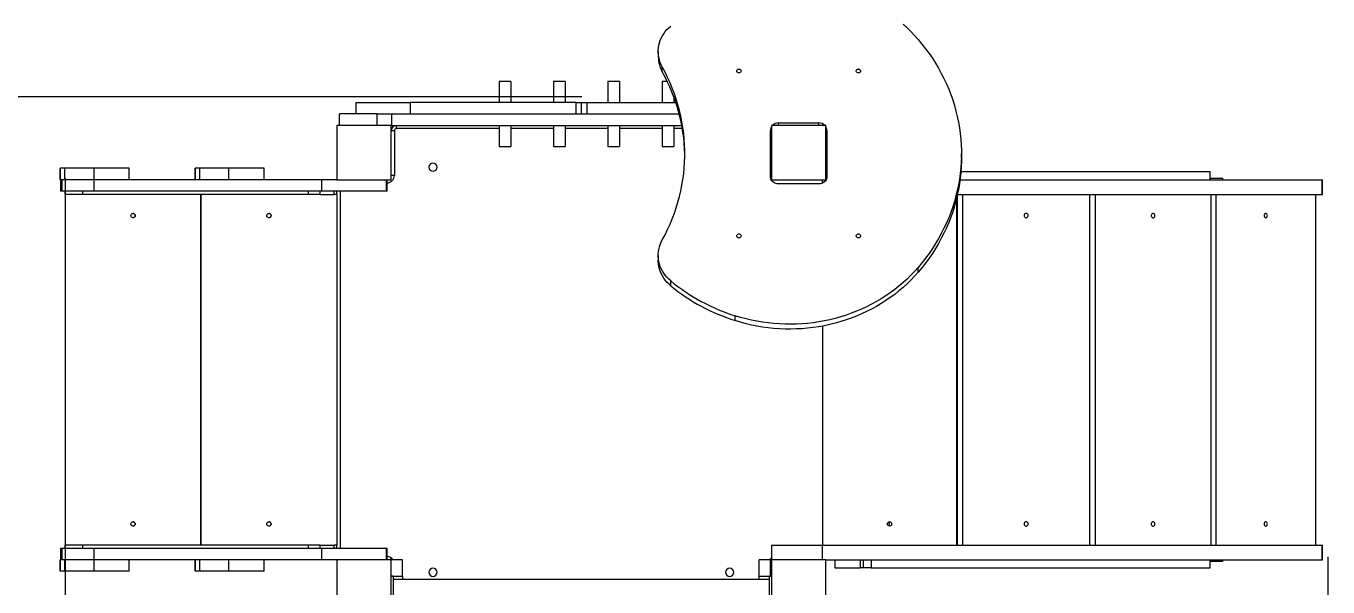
# Model space of a CAD drawing. Header units: millimetres. Extents: x -3467 to 2818, y -3826 to 2555.
# Drawn here: x -1155 to 1241, y 152 to 1185 of the extents above; entities that cross this region are included whole.
import ezdxf

# ---------------------------------------------------------------- set-up
doc = ezdxf.new("R2010")
doc.units = ezdxf.units.MM
for name, color, linetype in [('DIKOM_ЗОНА', 80, 'Continuous'), ('DIKOM_ОБЪЕКТ', 7, 'Continuous'), ('DIKOM_РАЗМЕР_ЗОНА', 7, 'Continuous'), ('DIKOM_РАЗМЕР_ОБЪЕКТА', 7, 'Continuous')]:
    doc.layers.add(name, color=color, linetype=linetype)
doc.styles.add('style1', font='arial.ttf', dxfattribs={"width": 0.8})
doc.dimstyles.new('1-50', dxfattribs={"dimtxt": 300, "dimasz": 200, "dimexe": 100, "dimexo": 0, "dimgap": 100, "dimtad": 1, "dimtxsty": 'style1', "dimcen": 200, "dimclrd": 7, "dimclre": 7, "dimclrt": 7, "dimadec": 1, "dimazin": 2, "dimtfac": 1, "dimtmove": 0, "dimatfit": 2, "dimfxl": 0, "dimlwd": 25, "dimlwe": 18, "dimarcsym": 0})

# ---------------------------------------------------------------- blocks, each defined once
blk = doc.blocks.new('*D1')
at = {"layer": 'Defpoints', "color": 0, "transparency": 16777216}
for p in [(-1082.9, 905.2), (1241.2, 208), (1241.2, -1712.2)]:
    blk.add_point(p, dxfattribs=at)
at = {"layer": 'DIKOM_РАЗМЕР_ОБЪЕКТА', "color": 7, "lineweight": 18, "transparency": 16777216}
for p, q in [((-1082.9, 905.2), (-1082.9, -1812.2)), ((1241.2, 208), (1241.2, -1812.2))]:
    blk.add_line(p, q, dxfattribs=at)
at = {"layer": 'DIKOM_РАЗМЕР_ОБЪЕКТА', "color": 7, "lineweight": 25, "transparency": 16777216}
blk.add_line((-882.9, -1712.2), (1041.2, -1712.2), dxfattribs=at)
at = {"layer": 'DIKOM_РАЗМЕР_ОБЪЕКТА', "color": 7, "transparency": 16777216}
for points in [[(-882.9, -1678.9), (-882.9, -1745.6), (-1082.9, -1712.2)], [(1041.2, -1678.9), (1041.2, -1745.6), (1241.2, -1712.2)]]:
    blk.add_solid(points, dxfattribs=at)
at = {"layer": 'DIKOM_РАЗМЕР_ОБЪЕКТА', "color": 7, "transparency": 16777216, "insert": (77.8, -1458.9), "char_height": 300, "attachment_point": 5, "style": 'style1'}
blk.add_mtext('2350', dxfattribs=at)
blk = doc.blocks.new('*D2')
at = {"layer": 'Defpoints', "color": 0, "transparency": 16777216}
for p in [(-3016.7, 2554.9), (-1682.9, 2554.9), (-681.9, -3145.1)]:
    blk.add_point(p, dxfattribs=at)
at = {"layer": 'DIKOM_РАЗМЕР_ЗОНА', "color": 7, "lineweight": 18, "transparency": 16777216}
for p, q in [((-1682.9, 2554.9), (-3116.7, 2554.9)), ((-681.9, -3145.1), (-3116.7, -3145.1))]:
    blk.add_line(p, q, dxfattribs=at)
at = {"layer": 'DIKOM_РАЗМЕР_ЗОНА', "color": 7, "lineweight": 25, "transparency": 16777216}
blk.add_line((-3016.7, -2945.1), (-3016.7, 2354.9), dxfattribs=at)
at = {"layer": 'DIKOM_РАЗМЕР_ЗОНА', "color": 7, "transparency": 16777216}
for points in [[(-3050, 2354.9), (-2983.3, 2354.9), (-3016.7, 2554.9)], [(-3050, -2945.1), (-2983.3, -2945.1), (-3016.7, -3145.1)]]:
    blk.add_solid(points, dxfattribs=at)
at = {"layer": 'DIKOM_РАЗМЕР_ЗОНА', "color": 7, "transparency": 16777216, "insert": (-3269.8, -106.9), "char_height": 300, "attachment_point": 5, "rotation": 90, "style": 'style1'}
blk.add_mtext('5700', dxfattribs=at)
blk = doc.blocks.new('*D0')
at = {"layer": 'Defpoints', "color": 0, "transparency": 16777216}
for p in [(-1449.9, 1054.9), (-132.2, 1054.9), (-132.2, -1145.1)]:
    blk.add_point(p, dxfattribs=at)
at = {"layer": 'DIKOM_РАЗМЕР_ОБЪЕКТА', "color": 7, "lineweight": 18, "transparency": 16777216}
for p, q in [((-132.2, 1054.9), (-1549.9, 1054.9)), ((-132.2, -1145.1), (-1549.9, -1145.1))]:
    blk.add_line(p, q, dxfattribs=at)
at = {"layer": 'DIKOM_РАЗМЕР_ОБЪЕКТА', "color": 7, "lineweight": 25, "transparency": 16777216}
blk.add_line((-1449.9, -945.1), (-1449.9, 854.9), dxfattribs=at)
at = {"layer": 'DIKOM_РАЗМЕР_ОБЪЕКТА', "color": 7, "transparency": 16777216}
for points in [[(-1483.2, 854.9), (-1416.5, 854.9), (-1449.9, 1054.9)], [(-1483.2, -945.1), (-1416.5, -945.1), (-1449.9, -1145.1)]]:
    blk.add_solid(points, dxfattribs=at)
at = {"layer": 'DIKOM_РАЗМЕР_ОБЪЕКТА', "color": 7, "transparency": 16777216, "insert": (-1703, 1.9), "char_height": 300, "attachment_point": 5, "rotation": 90, "style": 'style1'}
blk.add_mtext('2200', dxfattribs=at)

msp = doc.modelspace()

# ---------------------------------------------------------------- linework, layer by layer
at = {"layer": 'DIKOM_ЗОНА', "color": 3, "lineweight": 15}
msp.add_arc((-1082.943, 1054.934), 1500, 90, 180, dxfattribs=at)
at = {"layer": 'DIKOM_ОБЪЕКТ', "color": 7, "linetype": 'Continuous', "lineweight": 15}
for p, q in [((8.608, 1138.229), (8.608, 1129.35)), ((16.014, 1100.952), (16.014, 1109.832)), ((-262.943, 1083.196), (-283.943, 1083.196)), ((-283.943, 1083.196), (-283.943, 1082.286)), ((-283.943, 1082.286), (-283.943, 1044.196)), ((-262.943, 1083.196), (-262.943, 1082.286)), ((-262.943, 1082.286), (-262.943, 1044.196)), ((-162.943, 1083.196), (-183.943, 1083.196)), ((-183.943, 1083.196), (-183.943, 1082.286)), ((-183.943, 1082.286), (-183.943, 1044.196)), ((-162.943, 1083.196), (-162.943, 1082.286)), ((-162.943, 1082.286), (-162.943, 1044.196)), ((-62.943, 1083.196), (-83.943, 1083.196)), ((-83.943, 1083.196), (-83.943, 1082.286)), ((-83.943, 1082.286), (-83.943, 1044.196)), ((-62.943, 1083.196), (-62.943, 1082.286)), ((-62.943, 1082.286), (-62.943, 1044.196)), ((25.158, 1083.196), (16.057, 1083.196)), ((16.057, 1083.196), (16.057, 1082.286)), ((16.057, 1082.286), (16.057, 1044.196)), ((37.057, 1055.131), (37.057, 1044.196)), ((-547.943, 1044.196), (-547.943, 1023.196)), ((-547.943, 1044.196), (-447.943, 1044.196)), ((-447.943, 1044.196), (-447.943, 1023.196)), ((-142.943, 1044.196), (-447.943, 1044.196)), ((-142.943, 1044.196), (-142.943, 1023.196)), ((-142.943, 1044.196), (-132.943, 1044.196)), ((-132.943, 1044.196), (-132.943, 1023.196)), ((-132.943, 1044.196), (-132.943, 1023.196)), ((-132.943, 1044.196), (-122.943, 1044.196)), ((-122.943, 1044.196), (-122.943, 1023.196)), ((-122.943, 1044.196), (40.902, 1044.196)), ((-577.943, 1002.196), (-577.943, 1023.196)), ((-508.673, 1023.196), (-577.943, 1023.196)), ((-508.673, 1002.196), (-508.673, 1023.196)), ((-508.673, 1023.196), (-481.708, 1023.196)), ((-481.708, 1002.196), (-481.708, 1023.196)), ((-481.708, 1023.196), (47.11, 1023.196)), ((230.057, 1006.683), (304.057, 1006.683)), ((230.057, 1002.196), (230.057, 1006.683)), ((304.057, 1002.196), (304.057, 1006.683)), ((-582.943, 1002.196), (-582.943, 902.196)), ((-482.943, 1002.196), (-582.943, 1002.196)), ((-482.943, 1002.196), (-481.708, 1002.196)), ((-482.943, 902.196), (-482.943, 1002.196)), ((-476.943, 992.196), (-482.943, 992.196)), ((-481.708, 1002.196), (51.834, 1002.196)), ((-476.943, 992.196), (-476.943, 910.196)), ((-472.943, 996.196), (-472.943, 1002.196)), ((-283.943, 996.196), (-472.943, 996.196)), ((-283.943, 1002.196), (-283.943, 963.196)), ((-262.943, 1002.196), (-262.943, 963.196)), ((-183.943, 996.196), (-262.943, 996.196)), ((-183.943, 1002.196), (-183.943, 963.196)), ((-162.943, 1002.196), (-162.943, 963.196)), ((-83.943, 996.196), (-162.943, 996.196)), ((-83.943, 1002.196), (-83.943, 963.196)), ((-62.943, 1002.196), (-62.943, 963.196)), ((16.057, 996.196), (-62.943, 996.196)), ((16.057, 1002.196), (16.057, 963.196)), ((37.057, 1002.196), (37.057, 963.196)), ((52.919, 996.196), (37.057, 996.196)), ((215.057, 907.977), (215.057, 993.09)), ((217.057, 1002.196), (217.057, 902.196)), ((317.057, 1002.196), (217.057, 1002.196)), ((317.057, 902.196), (317.057, 1002.196)), ((319.057, 993.09), (319.057, 907.977)), ((-283.943, 963.196), (-262.943, 963.196)), ((-183.943, 963.196), (-162.943, 963.196)), ((-83.943, 963.196), (-62.943, 963.196)), ((16.057, 963.196), (37.057, 963.196)), ((566.547, 941.654), (566.547, 950.533)), ((-1092.058, 923.196), (-1092.058, 902.196)), ((-1092.052, 923.196), (-1092.058, 923.196)), ((-1092.052, 902.196), (-1092.052, 923.196)), ((-1092.05, 923.196), (-1092.052, 923.196)), ((-1092.05, 902.196), (-1092.05, 923.196)), ((-1083.207, 923.196), (-1092.05, 923.196)), ((-1083.207, 902.196), (-1083.207, 923.196)), ((-1029.664, 923.196), (-1083.207, 923.196)), ((-1029.664, 902.196), (-1029.664, 923.196)), ((-964.826, 923.196), (-1029.664, 923.196)), ((-964.826, 902.196), (-964.826, 923.196)), ((-843.767, 923.196), (-843.767, 902.196)), ((-843.761, 923.196), (-843.767, 923.196)), ((-843.761, 902.196), (-843.761, 923.196)), ((-843.759, 923.196), (-843.761, 923.196)), ((-843.759, 902.196), (-843.759, 923.196)), ((-834.916, 923.196), (-843.759, 923.196)), ((-834.916, 902.196), (-834.916, 923.196)), ((-781.373, 923.196), (-834.916, 923.196)), ((-781.373, 902.196), (-781.373, 923.196)), ((-716.535, 923.196), (-781.373, 923.196)), ((-716.535, 902.196), (-716.535, 923.196)), ((565.579, 917.196), (1023.529, 917.196)), ((1023.529, 917.196), (1023.529, 902.196)), ((1023.529, 917.196), (1024.264, 917.196)), ((1024.264, 902.196), (1024.264, 917.196)), ((-1092.052, 902.196), (-1092.058, 902.196)), ((-1092.05, 902.196), (-1092.052, 902.196)), ((-1091.44, 902.196), (-1092.05, 902.196)), ((-1091.44, 902.196), (-1091.44, 881.196)), ((-1088.775, 902.196), (-1091.436, 902.196)), ((-1083.207, 902.196), (-1088.775, 902.196)), ((-1088.695, 881.196), (-1088.695, 902.196)), ((-1029.664, 902.196), (-1083.207, 902.196)), ((-1008.33, 902.196), (-1029.664, 902.196)), ((-1029.411, 881.196), (-1029.411, 902.196)), ((-610.505, 902.196), (-1008.33, 902.196)), ((-610.505, 881.196), (-610.505, 902.196)), ((-582.943, 902.196), (-610.505, 902.196)), ((-582.943, 902.196), (-482.943, 902.196)), ((-491.496, 881.196), (-491.496, 902.196)), ((-490.563, 881.196), (-490.563, 902.196)), ((-476.943, 910.196), (-482.943, 910.196)), ((217.057, 901.195), (217.057, 902.196)), ((217.057, 902.196), (317.057, 902.196)), ((304.057, 894.384), (230.057, 894.384)), ((310.107, 902.196), (310.107, 895.538)), ((317.057, 901.195), (317.057, 902.196)), ((564.022, 902.196), (1229.988, 902.196)), ((1024.264, 905.196), (1047.057, 905.196)), ((1047.057, 905.196), (1047.057, 902.196)), ((1229.988, 902.196), (1229.988, 875.196)), ((1229.988, 902.196), (1231.168, 902.196)), ((1231.168, 875.196), (1231.168, 902.196)), ((-1088.695, 881.196), (-1091.44, 881.196)), ((-1029.411, 881.196), (-1088.695, 881.196)), ((-1082.944, 875.196), (-1082.944, 881.196)), ((-1082.944, 875.196), (-1082.943, 875.196)), ((-1082.943, 875.196), (-1082.943, 881.196)), ((-1082.943, 875.196), (-1082.943, 229.196)), ((-1081.781, 875.196), (-1082.943, 875.196)), ((-1082.943, 875.196), (-1082.943, 875.196)), ((-1082.943, 875.196), (-1082.943, 229.196)), ((-1050.666, 875.196), (-1081.781, 875.196)), ((-1050.666, 875.196), (-1050.666, 881.196)), ((-635.25, 875.196), (-1050.666, 875.196)), ((-610.505, 881.196), (-1029.411, 881.196)), ((-832.943, 229.196), (-832.943, 875.196)), ((-832.94, 875.196), (-832.94, 229.196)), ((-832.94, 875.196), (-832.94, 229.196)), ((-635.25, 875.196), (-635.25, 881.196)), ((-613.693, 875.196), (-635.25, 875.196)), ((-613.693, 875.196), (-613.693, 881.196)), ((-613.693, 875.196), (-587.943, 875.196)), ((-491.496, 881.196), (-610.505, 881.196)), ((-587.943, 875.196), (-587.943, 881.196)), ((-582.943, 875.196), (-587.943, 875.196)), ((-582.943, 875.196), (-582.943, 881.196)), ((-582.943, 875.196), (-582.943, 229.196)), ((-576.943, 881.196), (-576.943, 223.196)), ((-490.563, 881.196), (-491.496, 881.196)), ((557.862, 229.196), (557.862, 868.778)), ((559.022, 873.768), (559.022, 229.196)), ((559.339, 875.196), (1229.988, 875.196)), ((568.386, 875.196), (568.386, 229.196)), ((802.871, 229.196), (802.871, 875.196)), ((812.662, 875.196), (812.662, 229.196)), ((1025.951, 229.196), (1025.951, 875.196)), ((1034.639, 875.196), (1034.639, 229.196)), ((1218.677, 229.196), (1218.677, 875.196)), ((1229.988, 875.196), (1231.168, 875.196)), ((8.608, 762.838), (8.608, 753.958)), ((486.95, 731.798), (486.95, 740.677)), ((31.505, 707.034), (31.505, 715.914)), ((150.281, 642.646), (150.281, 651.526)), ((311.036, 632.699), (311.036, 229.196)), ((-1091.44, 223.196), (-1091.44, 202.196)), ((-1088.695, 223.196), (-1091.44, 223.196)), ((-1088.695, 202.196), (-1088.695, 223.196)), ((-1029.411, 223.196), (-1088.695, 223.196)), ((-1082.944, 223.196), (-1082.944, 229.196)), ((-1082.944, 229.196), (-1082.943, 229.196)), ((-1082.943, 229.196), (-1081.781, 229.196)), ((-1082.943, 229.196), (-1082.943, 229.196)), ((-1082.943, 223.196), (-1082.943, 229.196)), ((-1050.666, 229.196), (-1081.781, 229.196)), ((-635.25, 229.196), (-1050.666, 229.196)), ((-1050.666, 223.196), (-1050.666, 229.196)), ((-1029.411, 202.196), (-1029.411, 223.196)), ((-610.505, 223.196), (-1029.411, 223.196)), ((-613.693, 229.196), (-635.25, 229.196)), ((-635.25, 223.196), (-635.25, 229.196)), ((-613.693, 229.196), (-587.943, 229.196)), ((-613.693, 223.196), (-613.693, 229.196)), ((-610.505, 202.196), (-610.505, 223.196)), ((-491.496, 223.196), (-610.505, 223.196)), ((-582.943, 229.196), (-587.943, 229.196)), ((-587.943, 223.196), (-587.943, 229.196)), ((-582.943, 223.196), (-582.943, 229.196)), ((-491.496, 202.196), (-491.496, 223.196)), ((-490.563, 223.196), (-491.496, 223.196)), ((-490.563, 202.196), (-490.563, 223.196)), ((217.057, 229.196), (217.057, 202.196)), ((217.057, 229.196), (310.107, 229.196)), ((310.107, 229.196), (310.107, 202.196)), ((310.107, 229.196), (1229.988, 229.196)), ((1229.988, 229.196), (1229.988, 202.196)), ((1229.988, 229.196), (1231.168, 229.196)), ((1231.168, 202.196), (1231.168, 229.196)), ((-1092.058, 202.196), (-1092.058, 181.196)), ((-1092.052, 202.196), (-1092.058, 202.196)), ((-1092.052, 181.196), (-1092.052, 202.196)), ((-1092.05, 202.196), (-1092.052, 202.196)), ((-1092.05, 181.196), (-1092.05, 202.196)), ((-1091.44, 202.196), (-1092.05, 202.196)), ((-1088.775, 202.196), (-1091.436, 202.196)), ((-1083.207, 202.196), (-1088.775, 202.196)), ((-1083.207, 181.196), (-1083.207, 202.196)), ((-1029.664, 202.196), (-1083.207, 202.196)), ((-1029.664, 181.196), (-1029.664, 202.196)), ((-1008.33, 202.196), (-1029.664, 202.196)), ((-610.505, 202.196), (-1008.33, 202.196)), ((-964.826, 181.196), (-964.826, 202.196)), ((-843.767, 202.196), (-843.767, 181.196)), ((-843.761, 181.196), (-843.761, 202.196)), ((-843.759, 181.196), (-843.759, 202.196)), ((-834.916, 181.196), (-834.916, 202.196)), ((-781.373, 181.196), (-781.373, 202.196)), ((-716.535, 181.196), (-716.535, 202.196)), ((-582.943, 202.196), (-610.505, 202.196)), ((-582.943, 202.196), (-582.943, 102.196)), ((-582.943, 202.196), (-582.943, 102.196)), ((-482.943, 202.196), (-582.943, 202.196)), ((-482.943, 202.196), (-482.943, 205.685)), ((-461.943, 202.196), (-482.943, 202.196)), ((-482.943, 102.196), (-482.943, 202.196)), ((-461.943, 172.196), (-461.943, 202.196)), ((215.057, 202.196), (194.057, 202.196)), ((194.057, 172.196), (194.057, 202.196)), ((215.057, 172.196), (215.057, 202.196)), ((215.057, 194.196), (217.057, 194.196)), ((217.057, 202.196), (217.057, 102.196)), ((317.057, 202.196), (217.057, 202.196)), ((317.057, 202.196), (1229.988, 202.196)), ((317.057, 102.196), (317.057, 202.196)), ((333.802, 202.196), (333.802, 187.196)), ((380.19, 202.196), (380.19, 187.196)), ((385.713, 202.196), (385.713, 187.196)), ((400.511, 202.196), (400.511, 187.196)), ((1023.529, 202.196), (1023.529, 187.196)), ((1024.264, 187.196), (1024.264, 202.196)), ((1047.057, 199.196), (1024.264, 199.196)), ((1047.057, 202.196), (1047.057, 199.196)), ((1229.988, 202.196), (1231.168, 202.196)), ((-1092.052, 181.196), (-1092.058, 181.196)), ((-1092.05, 181.196), (-1092.052, 181.196)), ((-1083.207, 181.196), (-1092.05, 181.196)), ((-1029.664, 181.196), (-1083.207, 181.196)), ((-964.826, 181.196), (-1029.664, 181.196)), ((-843.761, 181.196), (-843.767, 181.196)), ((-843.759, 181.196), (-843.761, 181.196)), ((-834.916, 181.196), (-843.759, 181.196)), ((-781.373, 181.196), (-834.916, 181.196)), ((-716.535, 181.196), (-781.373, 181.196)), ((-482.943, 172.196), (-461.943, 172.196)), ((-478.943, 172.196), (-482.943, 172.196)), ((-478.943, 172.196), (-478.943, 132.196)), ((-461.943, 172.196), (-461.943, 165.696)), ((194.057, 172.196), (215.057, 172.196)), ((194.057, 165.696), (194.057, 172.196)), ((217.057, 172.196), (213.057, 172.196)), ((213.057, 172.196), (213.057, 132.196)), ((215.057, 172.196), (215.057, 172.196)), ((333.802, 187.196), (380.19, 187.196)), ((385.713, 187.196), (380.19, 187.196)), ((400.511, 187.196), (385.713, 187.196)), ((400.511, 187.196), (1023.529, 187.196)), ((1023.529, 187.196), (1024.264, 187.196)), ((213.057, 165.696), (-478.943, 165.696))]:
    msp.add_line(p, q, dxfattribs=at)
at = {"layer": 'DIKOM_ОБЪЕКТ', "color": 7, "linetype": 'Continuous', "lineweight": 15, "flags": 128}
for points in [[(16.014, 1109.832), (13.921, 1113.988), (12.163, 1118.271), (10.75, 1122.657), (9.689, 1127.124), (8.986, 1131.648), (8.644, 1136.207), (8.665, 1140.776), (9.049, 1145.332), (9.793, 1149.851), (10.895, 1154.31), (12.348, 1158.685), (14.145, 1162.955), (16.276, 1167.095), (18.731, 1171.087), (21.496, 1174.907), (24.558, 1178.538), (27.9, 1181.959), (31.505, 1185.153)], [(459.167, 1188.437), (466.511, 1181.757), (473.595, 1174.85), (480.411, 1167.725), (486.95, 1160.389)], [(486.95, 1160.389), (493.939, 1152), (500.641, 1143.42), (507.048, 1134.657), (513.154, 1125.72), (518.953, 1116.616), (524.44, 1107.355), (529.611, 1097.945), (534.458, 1088.395), (538.979, 1078.714), (543.169, 1068.912), (547.024, 1058.998), (550.54, 1048.981), (553.715, 1038.87), (556.544, 1028.676), (559.025, 1018.407), (561.156, 1008.075), (562.935, 997.687), (564.361, 987.255), (565.431, 976.788), (566.145, 966.296), (566.502, 955.789), (566.502, 945.278), (566.145, 934.771), (565.431, 924.279), (564.361, 913.812), (562.935, 903.38), (561.156, 892.992), (559.025, 882.659), (556.544, 872.391), (553.715, 862.197), (550.54, 852.086), (547.024, 842.069), (543.169, 832.154), (538.979, 822.352), (534.458, 812.672), (529.611, 803.122), (524.44, 793.712), (518.953, 784.451), (513.154, 775.347), (507.048, 766.409), (500.641, 757.646), (493.939, 749.066), (486.95, 740.677)], [(16.014, 791.235), (21.12, 800.834), (25.907, 810.566), (30.369, 820.424), (34.504, 830.399), (38.308, 840.482), (41.777, 850.663), (44.907, 860.934), (47.697, 871.285), (50.144, 881.707), (52.246, 892.191), (54, 902.727), (55.405, 913.306), (56.459, 923.919), (57.163, 934.555), (57.515, 945.206), (57.515, 955.861), (57.163, 966.512), (56.459, 977.148), (55.405, 987.761), (54, 998.34), (52.246, 1008.876), (50.144, 1019.36), (47.697, 1029.782), (44.907, 1040.133), (41.777, 1050.404), (38.308, 1060.585), (34.504, 1070.668), (30.369, 1080.642), (25.907, 1090.501), (21.12, 1100.233), (16.014, 1109.832)], [(157.057, 1098.732), (155.878, 1098.893), (154.804, 1099.362), (153.93, 1100.097), (153.334, 1101.033), (153.069, 1102.086), (153.158, 1103.164), (153.593, 1104.17), (154.337, 1105.014), (155.322, 1105.623), (156.461, 1105.942), (157.654, 1105.942), (158.793, 1105.623), (159.778, 1105.014), (160.522, 1104.17), (160.957, 1103.164), (161.046, 1102.086), (160.781, 1101.033), (160.185, 1100.097), (159.311, 1099.362), (158.236, 1098.893), (157.057, 1098.732)], [(377.057, 1098.732), (375.878, 1098.893), (374.804, 1099.362), (373.93, 1100.097), (373.334, 1101.033), (373.069, 1102.086), (373.158, 1103.164), (373.593, 1104.17), (374.337, 1105.014), (375.322, 1105.623), (376.461, 1105.942), (377.654, 1105.942), (378.793, 1105.623), (379.778, 1105.014), (380.522, 1104.17), (380.957, 1103.164), (381.046, 1102.086), (380.781, 1101.033), (380.185, 1100.097), (379.311, 1099.362), (378.236, 1098.893), (377.057, 1098.732)], [(566.547, 941.654), (566.502, 936.398), (566.145, 925.891), (565.431, 915.399), (564.361, 904.932), (562.935, 894.5), (561.156, 884.113), (559.025, 873.78), (556.544, 863.511), (553.715, 853.317), (550.54, 843.206), (547.024, 833.189), (543.169, 823.275), (538.979, 813.473), (534.458, 803.792), (529.611, 794.242), (524.44, 784.832), (518.953, 775.571), (513.154, 766.467), (507.048, 757.53), (500.641, 748.767), (493.939, 740.187), (486.95, 731.798)], [(230.057, 894.384), (227.711, 894.551), (225.422, 895.049), (223.248, 895.865), (221.241, 896.98), (219.451, 898.365), (217.922, 899.987), (216.692, 901.805), (215.792, 903.776), (215.242, 905.85), (215.057, 907.977)], [(319.057, 907.977), (318.873, 905.85), (318.323, 903.776), (317.423, 901.805), (316.193, 899.987), (314.664, 898.365), (312.874, 896.98), (310.867, 895.865), (308.693, 895.049), (306.404, 894.551), (304.057, 894.384)], [(685.629, 840.196), (684.523, 840.018), (683.515, 839.501), (682.695, 838.69), (682.136, 837.657), (681.887, 836.495), (681.971, 835.306), (682.379, 834.196), (683.077, 833.263), (684.001, 832.592), (685.069, 832.24), (686.188, 832.24), (687.256, 832.592), (688.18, 833.263), (688.878, 834.196), (689.286, 835.306), (689.37, 836.495), (689.121, 837.657), (688.562, 838.69), (687.742, 839.501), (686.734, 840.018), (685.629, 840.196)], [(919.306, 840.196), (918.3, 840.018), (917.384, 839.501), (916.638, 838.69), (916.13, 837.657), (915.903, 836.495), (915.979, 835.306), (916.351, 834.196), (916.985, 833.263), (917.826, 832.592), (918.798, 832.24), (919.815, 832.24), (920.787, 832.592), (921.628, 833.263), (922.262, 834.196), (922.633, 835.306), (922.709, 836.495), (922.483, 837.657), (921.974, 838.69), (921.229, 839.501), (920.312, 840.018), (919.306, 840.196)], [(1126.658, 840.196), (1125.79, 840.018), (1124.999, 839.501), (1124.355, 838.69), (1123.917, 837.657), (1123.721, 836.495), (1123.787, 835.306), (1124.108, 834.196), (1124.655, 833.263), (1125.38, 832.592), (1126.219, 832.24), (1127.096, 832.24), (1127.935, 832.592), (1128.66, 833.263), (1129.208, 834.196), (1129.528, 835.306), (1129.594, 836.495), (1129.399, 837.657), (1128.96, 838.69), (1128.316, 839.501), (1127.526, 840.018), (1126.658, 840.196)], [(31.505, 715.914), (27.9, 719.108), (24.558, 722.529), (21.496, 726.16), (18.731, 729.98), (16.276, 733.971), (14.145, 738.112), (12.348, 742.382), (10.895, 746.757), (9.793, 751.216), (9.049, 755.735), (8.665, 760.291), (8.644, 764.86), (8.986, 769.418), (9.689, 773.943), (10.75, 778.41), (12.163, 782.796), (13.921, 787.078), (16.014, 791.235)], [(157.057, 795.085), (155.878, 795.246), (154.804, 795.715), (153.93, 796.45), (153.334, 797.385), (153.069, 798.439), (153.158, 799.516), (153.593, 800.522), (154.337, 801.367), (155.322, 801.975), (156.461, 802.294), (157.654, 802.294), (158.793, 801.975), (159.778, 801.367), (160.522, 800.522), (160.957, 799.516), (161.046, 798.439), (160.781, 797.385), (160.185, 796.45), (159.311, 795.715), (158.236, 795.246), (157.057, 795.085)], [(377.057, 795.085), (375.878, 795.246), (374.804, 795.715), (373.93, 796.45), (373.334, 797.385), (373.069, 798.439), (373.158, 799.516), (373.593, 800.522), (374.337, 801.367), (375.322, 801.975), (376.461, 802.294), (377.654, 802.294), (378.793, 801.975), (379.778, 801.367), (380.522, 800.522), (380.957, 799.516), (381.046, 798.439), (380.781, 797.385), (380.185, 796.45), (379.311, 795.715), (378.236, 795.246), (377.057, 795.085)], [(31.505, 707.034), (27.9, 710.228), (24.558, 713.649), (21.496, 717.28), (18.731, 721.101), (16.276, 725.092), (14.145, 729.233), (12.348, 733.502), (10.895, 737.877), (9.793, 742.336), (9.049, 746.855), (8.665, 751.411), (8.608, 753.958)], [(486.95, 740.677), (480.411, 733.342), (473.595, 726.217), (466.511, 719.31), (459.167, 712.63), (451.572, 706.185), (443.734, 699.982), (435.664, 694.029), (427.371, 688.334), (418.865, 682.903), (410.157, 677.742), (401.256, 672.858), (392.173, 668.257), (382.92, 663.943), (373.507, 659.924), (363.946, 656.202), (354.249, 652.783), (344.426, 649.671), (334.491, 646.87), (324.454, 644.383), (314.328, 642.212), (304.125, 640.361), (293.857, 638.832), (283.537, 637.626), (273.177, 636.746), (262.789, 636.191), (252.387, 635.963), (241.982, 636.063), (231.587, 636.489), (221.215, 637.242), (210.877, 638.32), (200.588, 639.723), (190.358, 641.448), (180.2, 643.493), (170.126, 645.856), (160.15, 648.535), (150.281, 651.526)], [(486.95, 731.798), (480.411, 724.463), (473.595, 717.337), (466.511, 710.43), (459.167, 703.75), (451.572, 697.305), (443.734, 691.102), (435.664, 685.15), (427.371, 679.454), (418.865, 674.023), (410.157, 668.862), (401.256, 663.978), (392.173, 659.377), (382.92, 655.064), (373.507, 651.044), (363.946, 647.323), (354.249, 643.904), (344.426, 640.792), (334.491, 637.99), (324.454, 635.503), (314.328, 633.332), (304.125, 631.481), (293.857, 629.952), (283.537, 628.746), (273.177, 627.866), (262.789, 627.311), (252.387, 627.084), (241.982, 627.183), (231.587, 627.609), (221.215, 628.362), (210.877, 629.44), (200.588, 630.843), (190.358, 632.568), (180.2, 634.613), (170.126, 636.977), (160.15, 639.655), (150.281, 642.646)], [(685.629, 272.196), (684.523, 272.018), (683.515, 271.501), (682.695, 270.69), (682.136, 269.657), (681.887, 268.495), (681.971, 267.306), (682.379, 266.196), (683.077, 265.263), (684.001, 264.592), (685.069, 264.24), (686.188, 264.24), (687.256, 264.592), (688.18, 265.263), (688.878, 266.196), (689.286, 267.306), (689.37, 268.495), (689.121, 269.657), (688.562, 270.69), (687.742, 271.501), (686.734, 272.018), (685.629, 272.196)], [(919.306, 272.196), (918.3, 272.018), (917.384, 271.501), (916.638, 270.69), (916.13, 269.657), (915.903, 268.495), (915.979, 267.306), (916.351, 266.196), (916.985, 265.263), (917.826, 264.592), (918.798, 264.24), (919.815, 264.24), (920.787, 264.592), (921.628, 265.263), (922.262, 266.196), (922.633, 267.306), (922.709, 268.495), (922.483, 269.657), (921.974, 270.69), (921.229, 271.501), (920.312, 272.018), (919.306, 272.196)], [(1126.658, 272.196), (1125.79, 272.018), (1124.999, 271.501), (1124.355, 270.69), (1123.917, 269.657), (1123.721, 268.495), (1123.787, 267.306), (1124.108, 266.196), (1124.655, 265.263), (1125.38, 264.592), (1126.219, 264.24), (1127.096, 264.24), (1127.935, 264.592), (1128.66, 265.263), (1129.208, 266.196), (1129.528, 267.306), (1129.594, 268.495), (1129.399, 269.657), (1128.96, 270.69), (1128.316, 271.501), (1127.526, 272.018), (1126.658, 272.196)], [(213.615, 202.196), (215.158, 204.095), (217.057, 205.638)]]:
    msp.add_lwpolyline(points, dxfattribs=at)
at = {"layer": 'DIKOM_ОБЪЕКТ', "color": 7, "linetype": 'Continuous', "lineweight": 15, "extrusion": (8.86023e-15, 3.76823e-15, -1)}
for centre in [(405.943, 925.196), (405.943, 179.196), (-140.057, 179.196)]:
    msp.add_circle(centre, 7.5, dxfattribs=at)
at = {"layer": 'DIKOM_ОБЪЕКТ', "color": 7, "linetype": 'Continuous', "lineweight": 15, "extrusion": (2.8163e-06, -3.42641e-15, 1)}
for centre in [(-957.943, 836.196, -0.003), (-957.943, 268.196, -0.003)]:
    msp.add_circle(centre, 4, dxfattribs=at)
at = {"layer": 'DIKOM_ОБЪЕКТ', "color": 7, "linetype": 'Continuous', "lineweight": 15, "extrusion": (2.8163e-06, -3.40099e-15, 1)}
for centre in [(-707.94, 836.196, -0.002), (-707.94, 268.196, -0.002)]:
    msp.add_circle(centre, 4, dxfattribs=at)
at = {"layer": 'DIKOM_ОБЪЕКТ', "color": 7, "linetype": 'Continuous', "lineweight": 15}
msp.add_circle((434.439, 268.193), 4.003, dxfattribs=at)
for centre, radius, start, end in [((66.974, 1129.432), 58.378, 181.166937, 209.199313), ((-271.047, 940.857), 328.687, 1.485332, 29.148517), ((229.879, 991.023), 15.661, 89.346396, 134.406247), ((304.236, 991.023), 15.661, 45.593753, 90.653604), ((-472.943, 992.196), 10, 90, 180), ((-472.943, 992.196), 4, 90, 180), ((227.736, 993.029), 12.683, 147.348713, 178.521377), ((227.736, 984.149), 12.683, 147.348713, 178.521377), ((306.379, 993.029), 12.683, 1.478623, 32.651287), ((306.379, 984.149), 12.683, 1.478623, 32.651287), ((-490.905, 910.175), 13.962, 271.401369, 0.08437), ((-957.943, 836.196), 4, 270, 90), ((-707.94, 836.196), 4, 270, 90), ((258.742, 993.741), 358.992, 230.729105, 252.414614), ((258.742, 984.862), 358.992, 230.729105, 252.414614), ((-957.943, 268.196), 4, 270, 90), ((-707.94, 268.196), 4, 270, 90), ((430.078, 268.196), 4.03, 303.536989, 56.463011), ((-490.83, 194.412), 13.751, 34.518308, 88.88725)]:
    msp.add_arc(centre, radius, start, end, dxfattribs=at)

# ---------------------------------------------------------------- dimensions: what is measured, and where the dimension line sits
at = {"layer": 'DIKOM_РАЗМЕР_ЗОНА'}
dim = msp.add_linear_dim(base=(-3016.678, 2554.934), p1=(-681.94, -3145.066), p2=(-1682.943, 2554.934), angle=90, dimstyle='1-50', dxfattribs=at)
dim.commit()
dim.dimension.update_dxf_attribs({"geometry": '*D2', "text_midpoint": (-3016.678, -106.92), "dimtype": 160})
at = {"layer": 'DIKOM_РАЗМЕР_ОБЪЕКТА'}
dim = msp.add_linear_dim(base=(-1449.873, 1054.934), p1=(-132.212, -1145.066), p2=(-132.212, 1054.934), angle=90, dimstyle='1-50', dxfattribs=at)
dim.commit()
dim.dimension.update_dxf_attribs({"geometry": '*D0', "text_midpoint": (-1449.873, 1.929), "dimtype": 160})
dim = msp.add_linear_dim(base=(1241.168, -1712.218), p1=(-1082.946, 905.196), p2=(1241.168, 208.044), text='2350', dimstyle='1-50', dxfattribs=at)
dim.commit()
dim.dimension.update_dxf_attribs({"geometry": '*D1', "text_midpoint": (77.804, -1712.218), "dimtype": 160})

doc.saveas('drawing.dxf')
